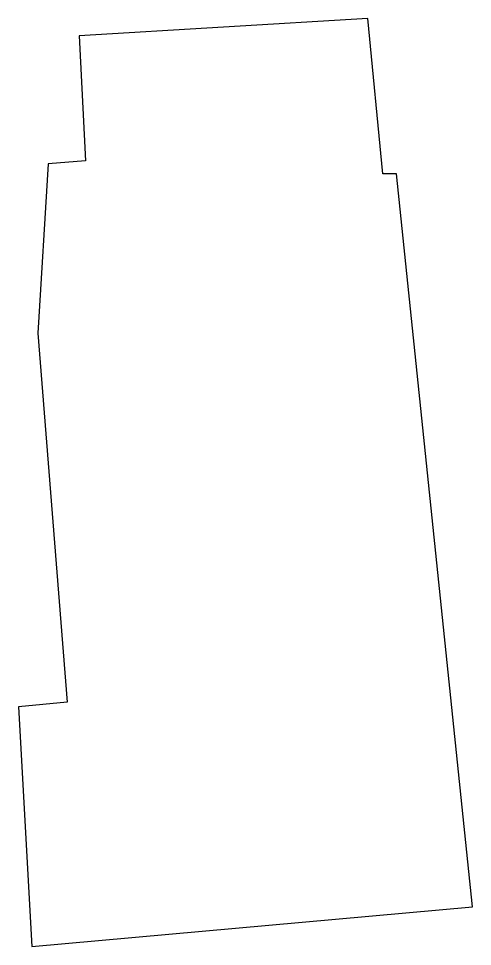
# Model space of a CAD drawing. Header units: millimetres. Extents: x 614219.5 to 614234, y 1319232.1 to 1319261.8.
import ezdxf

# ---------------------------------------------------------------- set-up
doc = ezdxf.new("R2010")
doc.units = ezdxf.units.MM

msp = doc.modelspace()

# ---------------------------------------------------------------- linework, layer by layer
msp.add_lwpolyline([(614219.95, 1319232.15), (614234.02, 1319233.41), (614231.6, 1319256.82), (614231.16, 1319256.82), (614230.68, 1319261.78), (614221.46, 1319261.23), (614221.67, 1319257.24), (614220.48, 1319257.14), (614220.14, 1319251.73), (614221.08, 1319239.95), (614219.53, 1319239.8)], close=True)

doc.saveas('drawing.dxf')
